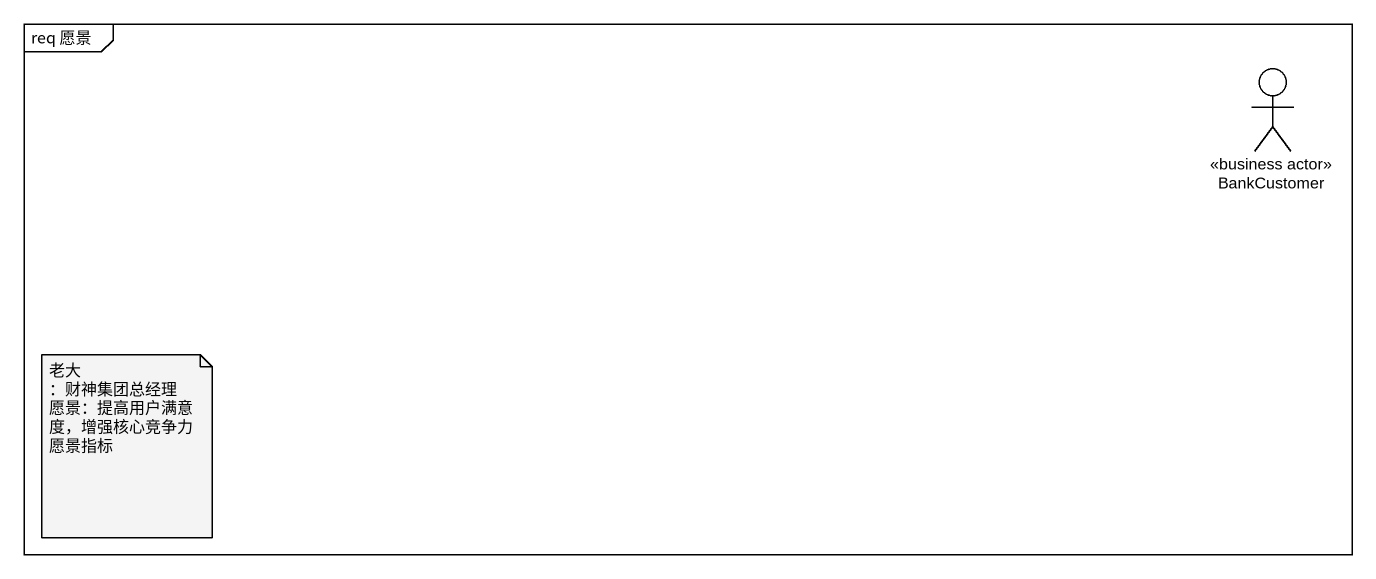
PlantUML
@startuml
mainframe req 愿景
actor BankCustomer <<business actor>>
note as N1
  老大 ：财神集团总经理
  愿景：提高用户满意度，增强核心竞争力
  愿景指标
end note
@enduml
